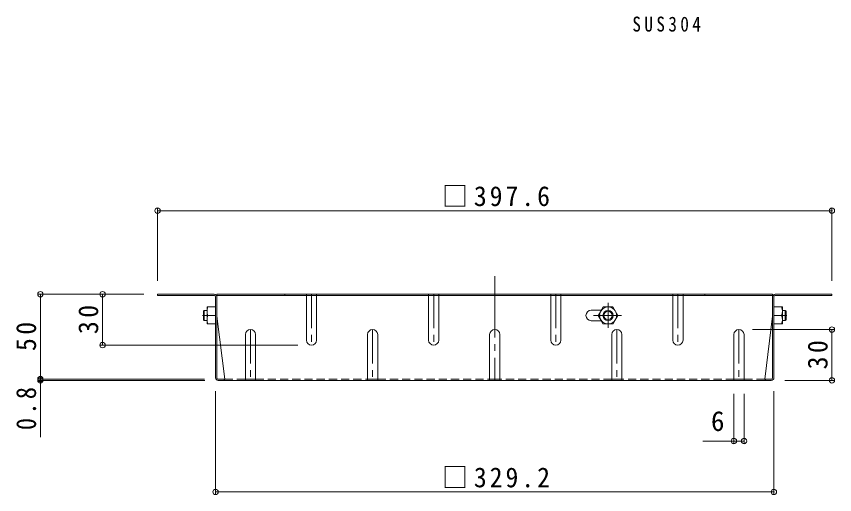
# Model space of a CAD drawing. Units: millimetres at full size, sheet at 1:4; details may follow other scales. Extents: x -913 to 825, y -789 to 748.
# Drawn here: x 54.9 to 537.3, y -14 to 268.1 of the extents above; entities that cross this region are included whole.
import ezdxf
from ezdxf.enums import TextEntityAlignment as Align

# ---------------------------------------------------------------- set-up
doc = ezdxf.new("R2010")
doc.units = ezdxf.units.MM
doc.header["$LTSCALE"] = 4
doc.header["$PDMODE"] = 32
doc.header["$PDSIZE"] = 3.2
for name, pattern in [('CHAIN1', [8, 5, -1, 1, -1]), ('CHAIN2', [12, 9, -1, 1, -1]), ('DASHED1', [1.8, 1.2, -0.6])]:
    doc.linetypes.add(name, pattern=pattern)
for name, color, linetype, lineweight in [('A-4', 7, 'Continuous', 9), ('A-5', 7, 'Continuous', 9), ('A-7', 2, 'Continuous', 9), ('A-8', 2, 'Continuous', 9)]:
    doc.layers.add(name, color=color, linetype=linetype, lineweight=lineweight)
doc.styles.add('ＭＳ ゴシック', font='')
doc.styles.get('ＭＳ ゴシック').set_extended_font_data('MS Gothic')

msp = doc.modelspace()

# ---------------------------------------------------------------- linework, layer by layer
at = {"layer": 'A-4'}
for p, q in [((138.094, 154.691), (138.094, 112.217)), ((535.701, 154.691), (535.701, 112.217)), ((138.094, 153.491), (535.701, 153.491)), ((67.831, 104.217), (130.094, 104.217)), ((69.031, 104.217), (69.031, 54.217)), ((105.682, 104.217), (105.682, 74.217)), ((536.901, 83.417), (488.898, 83.417)), ((535.701, 53.417), (535.701, 83.417)), ((104.482, 74.217), (220.898, 74.217)), ((67.831, 54.217), (165.765, 54.217)), ((67.831, 53.417), (165.898, 53.417)), ((69.031, 54.217), (69.031, 19.902)), ((536.901, 53.417), (507.898, 53.417)), ((172.298, -13.551), (172.298, 47.017)), ((477.898, 16.453), (477.898, 45.417)), ((483.898, 16.453), (483.898, 45.417)), ((501.498, -13.551), (501.498, 47.017)), ((459.57, 17.653), (483.898, 17.653)), ((172.298, -12.351), (501.498, -12.351))]:
    msp.add_line(p, q, dxfattribs=at)
for p in [(138.094, 153.491), (535.701, 153.491), (69.031, 104.217), (105.682, 104.217), (535.701, 83.417), (105.682, 74.217), (69.031, 54.217), (69.031, 53.417), (535.701, 53.417), (477.898, 17.653), (483.898, 17.653), (172.298, -12.351), (501.498, -12.351)]:
    msp.add_point(p, dxfattribs=at)
at = {"layer": 'A-7', "linetype": 'CHAIN2'}
msp.add_line((336.898, 114.79), (336.898, 53.417), dxfattribs=at)
at = {"layer": 'A-7'}
for p, q in [((138.094, 104.217), (138.094, 103.417)), ((171.498, 104.217), (138.094, 104.217)), ((171.631, 103.417), (138.094, 103.417)), ((172.298, 55.017), (172.298, 102.75)), ((173.098, 54.883), (173.098, 104.217)), ((500.698, 104.217), (173.098, 104.217)), ((500.698, 103.417), (173.098, 103.417)), ((213.099, 104.217), (213.099, 103.417)), ((460.697, 104.217), (460.697, 103.417)), ((500.698, 54.883), (500.698, 104.217)), ((501.498, 55.017), (501.498, 102.75)), ((502.165, 103.417), (535.701, 103.417)), ((502.298, 104.217), (535.701, 104.217)), ((535.701, 104.217), (535.701, 103.417)), ((173.098, 91.217), (177.71, 54.217)), ((500.698, 91.217), (496.086, 54.217)), ((173.765, 54.217), (177.71, 54.217)), ((499.898, 53.417), (173.898, 53.417)), ((500.031, 54.217), (496.086, 54.217))]:
    msp.add_line(p, q, dxfattribs=at)
at = {"layer": 'A-7', "linetype": 'DASHED1'}
for p, q in [((177.71, 54.217), (189.898, 54.217)), ((195.898, 54.217), (333.898, 54.217)), ((477.898, 54.217), (339.898, 54.217)), ((496.086, 54.217), (483.898, 54.217))]:
    msp.add_line(p, q, dxfattribs=at)
at = {"layer": 'A-7'}
for centre, radius, start, end in [((171.498, 102.617), 1.6, 0, 90), ((171.631, 102.75), 0.667, 0, 90), ((502.298, 102.617), 1.6, 90, 180), ((502.165, 102.75), 0.667, 90, 180), ((173.898, 55.017), 1.6, 180, 270), ((173.765, 54.883), 0.667, 180, 270), ((176.91, 54.217), 0.8, 270, 0), ((496.886, 54.217), 0.8, 180, 270), ((499.898, 55.017), 1.6, 270, 0), ((500.031, 54.883), 0.667, 270, 0)]:
    msp.add_arc(centre, radius, start, end, dxfattribs=at)
at = {"layer": 'A-8', "linetype": 'DASHED1'}
for p, q in [((225.898, 103.017), (225.898, 104.217)), ((231.898, 103.017), (231.898, 104.217)), ((297.898, 103.017), (297.898, 104.217)), ((303.898, 103.017), (303.898, 104.217)), ((369.898, 103.017), (369.898, 104.217)), ((375.898, 103.017), (375.898, 104.217)), ((441.898, 103.017), (441.898, 104.217)), ((447.898, 103.017), (447.898, 104.217))]:
    msp.add_line(p, q, dxfattribs=at)
at = {"layer": 'A-8'}
for p, q in [((225.898, 77.217), (225.898, 103.417)), ((231.898, 77.217), (231.898, 103.417)), ((297.898, 77.217), (297.898, 103.417)), ((303.898, 77.217), (303.898, 103.417)), ((369.898, 77.217), (369.898, 103.417)), ((375.898, 77.217), (375.898, 103.417)), ((441.898, 77.217), (441.898, 103.417)), ((447.898, 77.217), (447.898, 103.417)), ((167.298, 86.717), (167.298, 96.717)), ((172.298, 96.717), (167.298, 96.717)), ((397.948, 91.717), (400.835, 96.717)), ((400.835, 96.717), (406.561, 96.717)), ((409.448, 91.717), (406.561, 96.717)), ((501.498, 96.717), (506.498, 96.717)), ((506.498, 86.717), (506.498, 96.717)), ((172.298, 91.717), (167.731, 91.717)), ((393.798, 94.817), (399.738, 94.817)), ((397.948, 91.717), (400.835, 86.717)), ((409.448, 91.717), (406.561, 86.717)), ((501.498, 91.717), (506.065, 91.717)), ((399.738, 88.617), (393.798, 88.617)), ((172.298, 86.717), (167.298, 86.717)), ((400.835, 86.717), (406.561, 86.717)), ((501.498, 86.717), (506.498, 86.717)), ((189.898, 80.417), (189.898, 53.417)), ((195.898, 80.417), (195.898, 53.417)), ((261.898, 80.417), (261.898, 53.417)), ((267.898, 80.417), (267.898, 53.417)), ((333.898, 80.417), (333.898, 53.417)), ((339.898, 80.417), (339.898, 53.417)), ((405.898, 80.417), (405.898, 53.417)), ((411.898, 80.417), (411.898, 53.417)), ((477.898, 80.417), (477.898, 53.417)), ((483.898, 80.417), (483.898, 53.417)), ((189.898, 54.217), (195.898, 54.217)), ((261.898, 54.217), (267.898, 54.217)), ((333.898, 54.217), (339.898, 54.217)), ((405.898, 54.217), (411.898, 54.217)), ((477.898, 54.217), (483.898, 54.217))]:
    msp.add_line(p, q, dxfattribs=at)
at = {"layer": 'A-8', "linetype": 'CHAIN1'}
for p, q in [((228.898, 104.217), (228.898, 74.217)), ((300.898, 104.217), (300.898, 74.217)), ((372.898, 104.217), (372.898, 74.217)), ((444.898, 104.217), (444.898, 74.217)), ((403.698, 99.087), (403.698, 84.327)), ((164.611, 91.717), (167.673, 91.717)), ((395.17, 91.717), (411.677, 91.717)), ((509.184, 91.717), (506.123, 91.717)), ((192.898, 83.417), (192.898, 53.017)), ((264.898, 83.417), (264.898, 53.017)), ((408.898, 83.417), (408.898, 53.017)), ((480.898, 83.417), (480.898, 53.417))]:
    msp.add_line(p, q, dxfattribs=at)
at = {"layer": 'A-8', "color": 3}
for p, q in [((165.598, 94.717), (165.098, 94.217)), ((165.098, 89.217), (165.098, 94.217)), ((165.598, 88.717), (165.598, 94.717)), ((167.298, 94.717), (165.598, 94.717)), ((506.498, 94.717), (508.198, 94.717)), ((508.198, 94.717), (508.698, 94.217)), ((508.198, 88.717), (508.198, 94.717)), ((508.698, 89.217), (508.698, 94.217)), ((165.598, 88.717), (165.098, 89.217)), ((167.298, 88.717), (165.598, 88.717)), ((506.498, 88.717), (508.198, 88.717)), ((508.198, 88.717), (508.698, 89.217))]:
    msp.add_line(p, q, dxfattribs=at)
at = {"layer": 'A-8'}
for radius in [5, 3, 2.458]:
    msp.add_circle((403.698, 91.717), radius, dxfattribs=at)
for centre, radius, start, end in [((174.731, 94.217), 7.433, 160.34634, 199.65367), ((499.065, 94.217), 7.433, 340.34633, 19.65366), ((174.731, 89.217), 7.433, 160.34634, 199.65367), ((393.798, 91.717), 3.1, 90, 270), ((499.065, 89.217), 7.433, 340.34633, 19.65366), ((192.898, 80.417), 3, 0, 180), ((264.898, 80.417), 3, 0, 180), ((336.898, 80.417), 3, 0, 180), ((408.898, 80.417), 3, 0, 180), ((480.898, 80.417), 3, 0, 180), ((228.898, 77.217), 3, 180, 0), ((300.898, 77.217), 3, 180, 0), ((372.898, 77.217), 3, 180, 0), ((444.898, 77.217), 3, 180, 0)]:
    msp.add_arc(centre, radius, start, end, dxfattribs=at)

# ---------------------------------------------------------------- texts
at = {"layer": 'A-4', "color": 2, "style": 'ＭＳ ゴシック'}
msp.add_text('6', height=11.73, dxfattribs=at).set_placement((464.385, 20.053), align=Align.BOTTOM_LEFT)
at = {"layer": 'A-4', "color": 2, "char_height": 11.73, "attachment_point": 7, "style": 'ＭＳ ゴシック'}
for s, insert in [('\\T1.23;\\W0.95;□397.6', (305.898, 155.891)), ('\\T1.23;\\W0.95;□329.2', (305.898, -9.951))]:
    msp.add_mtext(s, dxfattribs=dict(at, insert=insert))
at = {"layer": 'A-4', "color": 2, "char_height": 11.73, "attachment_point": 7, "rotation": 90, "style": 'ＭＳ ゴシック'}
for s, insert in [('\\T1.27;\\W0.95;30', (103.282, 80.717)), ('\\T1.27;\\W0.95;50', (66.631, 70.717)), ('\\T1.27;\\W0.95;30', (533.301, 59.917)), ('\\T1.27;\\W0.9;0.8', (66.631, 24.09))]:
    msp.add_mtext(s, dxfattribs=dict(at, insert=insert))
at = {"layer": 'A-5', "insert": (418.025, 258.981), "char_height": 8.798, "attachment_point": 7, "style": 'ＭＳ ゴシック'}
msp.add_mtext('\\T1.39;\\W0.85;SUS304', dxfattribs=at)

doc.saveas('drawing.dxf')
